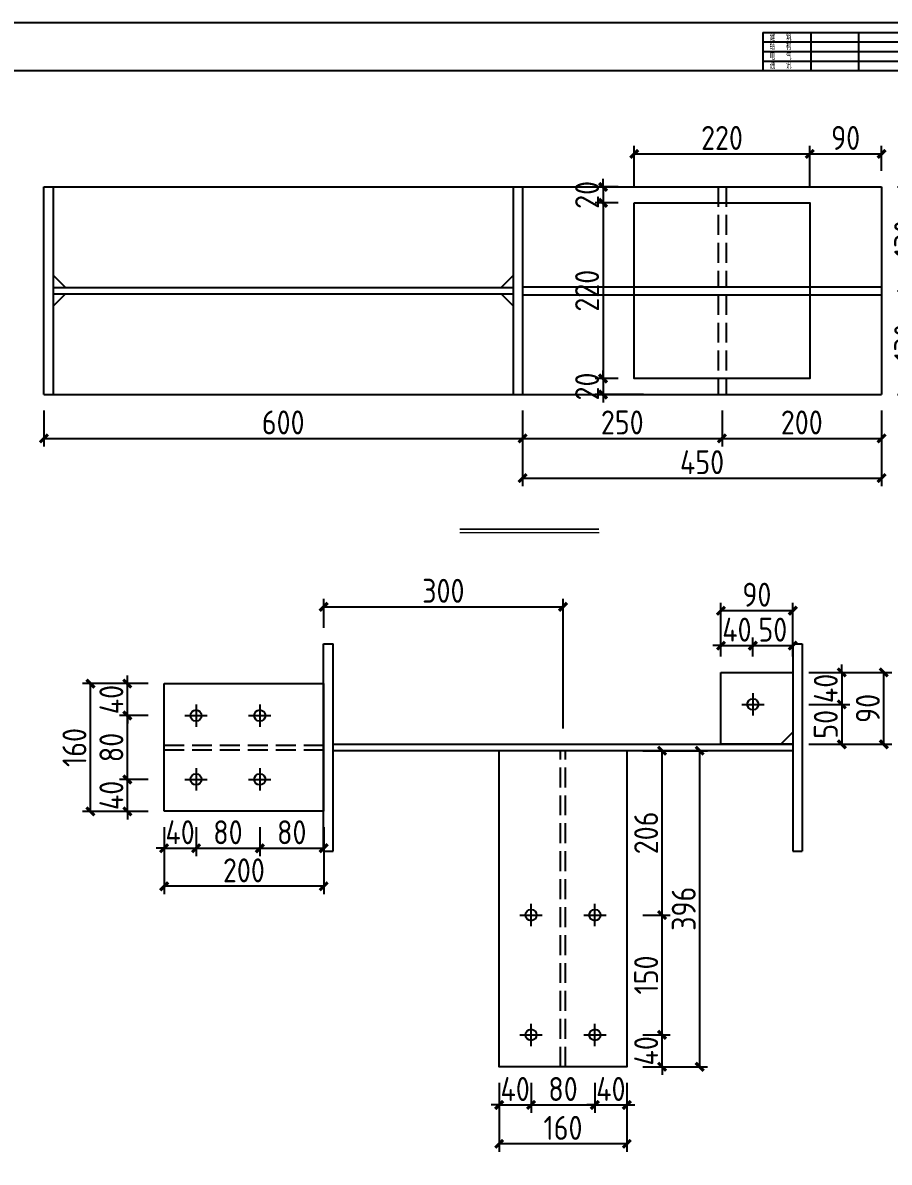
# Model space of a CAD drawing. Extents: x -41778 to 305453, y -85562 to 95360.
# Drawn here: x 48649 to 59510, y -46121 to -31848 of the extents above; entities that cross this region are included whole.
import ezdxf

# ---------------------------------------------------------------- set-up
doc = ezdxf.new("R2010")
doc.units = 0
doc.header["$LTSCALE"] = 1000
doc.header["$MEASUREMENT"] = 0
doc.linetypes.add('DASH', pattern=[0.35, 0.25, -0.1])
doc.layers.add('_TCH_MASK', color=7, linetype='Continuous')
doc.layers.add('PUB_TITLE', color=4, linetype='Continuous')
doc.styles.get("Standard").update_dxf_attribs({"font": 'gbenor.shx', "bigfont": 'gbcbig.shx'})
doc.dimstyles.get("Standard").update_dxf_attribs({"dimscale": 100, "dimtxt": 3.5, "dimasz": 1, "dimexe": 2.5, "dimexo": 3, "dimgap": 1.5, "dimtad": 1, "dimdec": 0, "dimzin": 0, "dimdsep": 46, "dimtxsty": 'Standard', "dimblk": 'ARCHTICK', "dimcen": 0.09, "dimadec": 0, "dimazin": 0, "dimtfac": 1, "dimtdec": 0, "dimtix": 1, "dimtmove": 2, "dimatfit": 3, "dimfxl": 1, "dimtolj": 1, "dimtzin": 0, "dimarcsym": 0})

# ---------------------------------------------------------------- blocks, each defined once
blk = doc.blocks.new('_ArchTick')
at = {"color": 0, "linetype": 'ByBlock', "const_width": 0.4}
blk.add_lwpolyline([(-0.5, -0.5), (0.5, 0.5)], dxfattribs=at)
blk = doc.blocks.new('*D14')
at = {"layer": '_TCH_MASK', "color": 0, "lineweight": -2}
for p, q in [((50421, -41926), (50421, -42288)), ((50821, -41926), (50821, -42288)), ((50421, -42188), (50321, -42188)), ((50421, -42188), (50821, -42188)), ((50821, -42188), (50921, -42188))]:
    blk.add_line(p, q, dxfattribs=at)
at = {"layer": 'Defpoints', "color": 0}
for p in [(50421, -41726), (50821, -41726), (50821, -42188)]:
    blk.add_point(p, dxfattribs=at)
at = {"layer": '_TCH_MASK', "color": 0, "lineweight": -2, "xscale": 100, "yscale": 100, "zscale": 100}
blk.add_blockref('_ArchTick', (50421, -42188), dxfattribs=at)
at = {"layer": '_TCH_MASK', "color": 0, "lineweight": -2, "xscale": 100, "yscale": 100, "zscale": 100, "rotation": 180}
blk.add_blockref('_ArchTick', (50821, -42188), dxfattribs=at)
at = {"layer": '_TCH_MASK', "color": 0, "lineweight": 15, "insert": (50621, -41988), "char_height": 300, "attachment_point": 5}
blk.add_mtext('\\A1;40', dxfattribs=at)
blk = doc.blocks.new('*D15')
at = {"layer": '_TCH_MASK', "color": 0, "lineweight": -2}
for p, q in [((50821, -41926), (50821, -42288)), ((51621, -41926), (51621, -42288)), ((50821, -42188), (51621, -42188))]:
    blk.add_line(p, q, dxfattribs=at)
at = {"layer": 'Defpoints', "color": 0}
for p in [(50821, -41726), (51621, -41726), (51621, -42188)]:
    blk.add_point(p, dxfattribs=at)
at = {"layer": '_TCH_MASK', "color": 0, "lineweight": -2, "xscale": 100, "yscale": 100, "zscale": 100, "rotation": 180}
blk.add_blockref('_ArchTick', (50821, -42188), dxfattribs=at)
at = {"layer": '_TCH_MASK', "color": 0, "lineweight": -2, "xscale": 100, "yscale": 100, "zscale": 100}
blk.add_blockref('_ArchTick', (51621, -42188), dxfattribs=at)
at = {"layer": '_TCH_MASK', "color": 0, "lineweight": 15, "insert": (51221, -41988), "char_height": 300, "attachment_point": 5}
blk.add_mtext('\\A1;80', dxfattribs=at)
blk = doc.blocks.new('*D16')
at = {"layer": '_TCH_MASK', "color": 0, "lineweight": -2}
for p, q in [((51621, -41926), (51621, -42288)), ((52421, -41926), (52421, -42288)), ((51621, -42188), (52421, -42188))]:
    blk.add_line(p, q, dxfattribs=at)
at = {"layer": 'Defpoints', "color": 0}
for p in [(51621, -41726), (52421, -41726), (52421, -42188)]:
    blk.add_point(p, dxfattribs=at)
at = {"layer": '_TCH_MASK', "color": 0, "lineweight": -2, "xscale": 100, "yscale": 100, "zscale": 100, "rotation": 180}
blk.add_blockref('_ArchTick', (51621, -42188), dxfattribs=at)
at = {"layer": '_TCH_MASK', "color": 0, "lineweight": -2, "xscale": 100, "yscale": 100, "zscale": 100}
blk.add_blockref('_ArchTick', (52421, -42188), dxfattribs=at)
at = {"layer": '_TCH_MASK', "color": 0, "lineweight": 15, "insert": (52021, -41988), "char_height": 300, "attachment_point": 5}
blk.add_mtext('\\A1;80', dxfattribs=at)
blk = doc.blocks.new('*D17')
at = {"layer": '_TCH_MASK', "color": 0, "lineweight": -2}
for p, q in [((50421, -41926), (50421, -42765)), ((52421, -41926), (52421, -42765)), ((52421, -42665), (50421, -42665))]:
    blk.add_line(p, q, dxfattribs=at)
at = {"layer": 'Defpoints', "color": 0}
for p in [(50421, -41726), (52421, -41726), (50421, -42665)]:
    blk.add_point(p, dxfattribs=at)
at = {"layer": '_TCH_MASK', "color": 0, "lineweight": -2, "xscale": 100, "yscale": 100, "zscale": 100, "rotation": 180}
blk.add_blockref('_ArchTick', (50421, -42665), dxfattribs=at)
at = {"layer": '_TCH_MASK', "color": 0, "lineweight": -2, "xscale": 100, "yscale": 100, "zscale": 100}
blk.add_blockref('_ArchTick', (52421, -42665), dxfattribs=at)
at = {"layer": '_TCH_MASK', "color": 0, "lineweight": 15, "insert": (51421, -42465), "char_height": 300, "attachment_point": 5}
blk.add_mtext('\\A1;200', dxfattribs=at)
blk = doc.blocks.new('*D18')
at = {"layer": '_TCH_MASK', "color": 0, "lineweight": -2}
for p, q in [((49960, -41326), (49960, -41226)), ((50221, -41326), (49860, -41326)), ((49960, -41726), (49960, -41326)), ((50221, -41726), (49860, -41726)), ((49960, -41726), (49960, -41826))]:
    blk.add_line(p, q, dxfattribs=at)
at = {"layer": 'Defpoints', "color": 0}
for p in [(49960, -41326), (50421, -41326), (50421, -41726)]:
    blk.add_point(p, dxfattribs=at)
at = {"layer": '_TCH_MASK', "color": 0, "lineweight": -2, "xscale": 100, "yscale": 100, "zscale": 100}
for p, rotation in [((49960, -41326), 270), ((49960, -41726), 90)]:
    blk.add_blockref('_ArchTick', p, dxfattribs=dict(at, rotation=rotation))
at = {"layer": '_TCH_MASK', "color": 0, "lineweight": 15, "insert": (49760, -41526), "char_height": 300, "attachment_point": 5, "rotation": 90}
blk.add_mtext('\\A1;40', dxfattribs=at)
blk = doc.blocks.new('*D19')
at = {"layer": '_TCH_MASK', "color": 0, "lineweight": -2}
for p, q in [((50221, -40526), (49860, -40526)), ((49960, -41326), (49960, -40526)), ((50221, -41326), (49860, -41326))]:
    blk.add_line(p, q, dxfattribs=at)
at = {"layer": 'Defpoints', "color": 0}
for p in [(49960, -40526), (50421, -40526), (50421, -41326)]:
    blk.add_point(p, dxfattribs=at)
at = {"layer": '_TCH_MASK', "color": 0, "lineweight": -2, "xscale": 100, "yscale": 100, "zscale": 100}
for p, rotation in [((49960, -40526), 90), ((49960, -41326), 270)]:
    blk.add_blockref('_ArchTick', p, dxfattribs=dict(at, rotation=rotation))
at = {"layer": '_TCH_MASK', "color": 0, "lineweight": 15, "insert": (49760, -40926), "char_height": 300, "attachment_point": 5, "rotation": 90}
blk.add_mtext('\\A1;80', dxfattribs=at)
blk = doc.blocks.new('*D20')
at = {"layer": '_TCH_MASK', "color": 0, "lineweight": -2}
for p, q in [((49960, -40126), (49960, -40026)), ((50221, -40126), (49860, -40126)), ((49960, -40526), (49960, -40126)), ((50221, -40526), (49860, -40526)), ((49960, -40526), (49960, -40626))]:
    blk.add_line(p, q, dxfattribs=at)
at = {"layer": 'Defpoints', "color": 0}
for p in [(49960, -40126), (50421, -40126), (50421, -40526)]:
    blk.add_point(p, dxfattribs=at)
at = {"layer": '_TCH_MASK', "color": 0, "lineweight": -2, "xscale": 100, "yscale": 100, "zscale": 100}
for p, rotation in [((49960, -40126), 270), ((49960, -40526), 90)]:
    blk.add_blockref('_ArchTick', p, dxfattribs=dict(at, rotation=rotation))
at = {"layer": '_TCH_MASK', "color": 0, "lineweight": 15, "insert": (49760, -40326), "char_height": 300, "attachment_point": 5, "rotation": 90}
blk.add_mtext('\\A1;40', dxfattribs=at)
blk = doc.blocks.new('*D21')
at = {"layer": '_TCH_MASK', "color": 0, "lineweight": -2}
for p, q in [((50221, -40126), (49397, -40126)), ((49497, -41726), (49497, -40126)), ((50221, -41726), (49397, -41726))]:
    blk.add_line(p, q, dxfattribs=at)
at = {"layer": 'Defpoints', "color": 0}
for p in [(49497, -40126), (50421, -40126), (50421, -41726)]:
    blk.add_point(p, dxfattribs=at)
at = {"layer": '_TCH_MASK', "color": 0, "lineweight": -2, "xscale": 100, "yscale": 100, "zscale": 100}
for p, rotation in [((49497, -40126), 90), ((49497, -41726), 270)]:
    blk.add_blockref('_ArchTick', p, dxfattribs=dict(at, rotation=rotation))
at = {"layer": '_TCH_MASK', "color": 0, "lineweight": 15, "insert": (49297, -40926), "char_height": 300, "attachment_point": 5, "rotation": 90}
blk.add_mtext('\\A1;160', dxfattribs=at)
blk = doc.blocks.new('*D22')
at = {"layer": '_TCH_MASK', "color": 0, "lineweight": -2}
for p, q in [((54621, -45126), (54621, -45504)), ((55021, -45126), (55021, -45504)), ((54621, -45404), (54521, -45404)), ((54621, -45404), (55021, -45404)), ((55021, -45404), (55121, -45404))]:
    blk.add_line(p, q, dxfattribs=at)
at = {"layer": 'Defpoints', "color": 0}
for p in [(54621, -44926), (55021, -44926), (55021, -45404)]:
    blk.add_point(p, dxfattribs=at)
at = {"layer": '_TCH_MASK', "color": 0, "lineweight": -2, "xscale": 100, "yscale": 100, "zscale": 100}
blk.add_blockref('_ArchTick', (54621, -45404), dxfattribs=at)
at = {"layer": '_TCH_MASK', "color": 0, "lineweight": -2, "xscale": 100, "yscale": 100, "zscale": 100, "rotation": 180}
blk.add_blockref('_ArchTick', (55021, -45404), dxfattribs=at)
at = {"layer": '_TCH_MASK', "color": 0, "lineweight": 15, "insert": (54821, -45204), "char_height": 300, "attachment_point": 5}
blk.add_mtext('\\A1;40', dxfattribs=at)
blk = doc.blocks.new('*D23')
at = {"layer": '_TCH_MASK', "color": 0, "lineweight": -2}
for p, q in [((55021, -45126), (55021, -45504)), ((55821, -45126), (55821, -45504)), ((55021, -45404), (55821, -45404))]:
    blk.add_line(p, q, dxfattribs=at)
at = {"layer": 'Defpoints', "color": 0}
for p in [(55021, -44926), (55821, -44926), (55821, -45404)]:
    blk.add_point(p, dxfattribs=at)
at = {"layer": '_TCH_MASK', "color": 0, "lineweight": -2, "xscale": 100, "yscale": 100, "zscale": 100, "rotation": 180}
blk.add_blockref('_ArchTick', (55021, -45404), dxfattribs=at)
at = {"layer": '_TCH_MASK', "color": 0, "lineweight": -2, "xscale": 100, "yscale": 100, "zscale": 100}
blk.add_blockref('_ArchTick', (55821, -45404), dxfattribs=at)
at = {"layer": '_TCH_MASK', "color": 0, "lineweight": 15, "insert": (55421, -45204), "char_height": 300, "attachment_point": 5}
blk.add_mtext('\\A1;80', dxfattribs=at)
blk = doc.blocks.new('*D24')
at = {"layer": '_TCH_MASK', "color": 0, "lineweight": -2}
for p, q in [((55821, -45126), (55821, -45504)), ((56221, -45126), (56221, -45504)), ((55821, -45404), (55721, -45404)), ((55821, -45404), (56221, -45404)), ((56221, -45404), (56321, -45404))]:
    blk.add_line(p, q, dxfattribs=at)
at = {"layer": 'Defpoints', "color": 0}
for p in [(55821, -44926), (56221, -44926), (56221, -45404)]:
    blk.add_point(p, dxfattribs=at)
at = {"layer": '_TCH_MASK', "color": 0, "lineweight": -2, "xscale": 100, "yscale": 100, "zscale": 100}
blk.add_blockref('_ArchTick', (55821, -45404), dxfattribs=at)
at = {"layer": '_TCH_MASK', "color": 0, "lineweight": -2, "xscale": 100, "yscale": 100, "zscale": 100, "rotation": 180}
blk.add_blockref('_ArchTick', (56221, -45404), dxfattribs=at)
at = {"layer": '_TCH_MASK', "color": 0, "lineweight": 15, "insert": (56021, -45204), "char_height": 300, "attachment_point": 5}
blk.add_mtext('\\A1;40', dxfattribs=at)
blk = doc.blocks.new('*D25')
at = {"layer": '_TCH_MASK', "color": 0, "lineweight": -2}
for p, q in [((54621, -45126), (54621, -45991)), ((56221, -45126), (56221, -45991)), ((56221, -45891), (54621, -45891))]:
    blk.add_line(p, q, dxfattribs=at)
at = {"layer": 'Defpoints', "color": 0}
for p in [(54621, -44926), (56221, -44926), (54621, -45891)]:
    blk.add_point(p, dxfattribs=at)
at = {"layer": '_TCH_MASK', "color": 0, "lineweight": -2, "xscale": 100, "yscale": 100, "zscale": 100, "rotation": 180}
blk.add_blockref('_ArchTick', (54621, -45891), dxfattribs=at)
at = {"layer": '_TCH_MASK', "color": 0, "lineweight": -2, "xscale": 100, "yscale": 100, "zscale": 100}
blk.add_blockref('_ArchTick', (56221, -45891), dxfattribs=at)
at = {"layer": '_TCH_MASK', "color": 0, "lineweight": 15, "insert": (55421, -45691), "char_height": 300, "attachment_point": 5}
blk.add_mtext('\\A1;160', dxfattribs=at)
blk = doc.blocks.new('*D26')
at = {"layer": '_TCH_MASK', "color": 0, "lineweight": -2}
for p, q in [((56421, -44526), (56763, -44526)), ((56663, -44526), (56663, -44426)), ((56663, -44926), (56663, -44526)), ((56421, -44926), (56763, -44926)), ((56663, -44926), (56663, -45026))]:
    blk.add_line(p, q, dxfattribs=at)
at = {"layer": 'Defpoints', "color": 0}
for p in [(56221, -44526), (56663, -44526), (56221, -44926)]:
    blk.add_point(p, dxfattribs=at)
at = {"layer": '_TCH_MASK', "color": 0, "lineweight": -2, "xscale": 100, "yscale": 100, "zscale": 100}
for p, rotation in [((56663, -44526), 270), ((56663, -44926), 90)]:
    blk.add_blockref('_ArchTick', p, dxfattribs=dict(at, rotation=rotation))
at = {"layer": '_TCH_MASK', "color": 0, "lineweight": 15, "insert": (56463, -44726), "char_height": 300, "attachment_point": 5, "rotation": 90}
blk.add_mtext('\\A1;40', dxfattribs=at)
blk = doc.blocks.new('*D27')
at = {"layer": '_TCH_MASK', "color": 0, "lineweight": -2}
for p, q in [((56421, -43026), (56763, -43026)), ((56663, -44526), (56663, -43026)), ((56421, -44526), (56763, -44526))]:
    blk.add_line(p, q, dxfattribs=at)
at = {"layer": 'Defpoints', "color": 0}
for p in [(56221, -43026), (56663, -43026), (56221, -44526)]:
    blk.add_point(p, dxfattribs=at)
at = {"layer": '_TCH_MASK', "color": 0, "lineweight": -2, "xscale": 100, "yscale": 100, "zscale": 100}
for p, rotation in [((56663, -43026), 90), ((56663, -44526), 270)]:
    blk.add_blockref('_ArchTick', p, dxfattribs=dict(at, rotation=rotation))
at = {"layer": '_TCH_MASK', "color": 0, "lineweight": 15, "insert": (56463, -43776), "char_height": 300, "attachment_point": 5, "rotation": 90}
blk.add_mtext('\\A1;150', dxfattribs=at)
blk = doc.blocks.new('*D28')
at = {"layer": '_TCH_MASK', "color": 0, "lineweight": -2}
for p, q in [((56421, -40966), (56763, -40966)), ((56663, -43026), (56663, -40966)), ((56421, -43026), (56763, -43026))]:
    blk.add_line(p, q, dxfattribs=at)
at = {"layer": 'Defpoints', "color": 0}
for p in [(56221, -40966), (56663, -40966), (56221, -43026)]:
    blk.add_point(p, dxfattribs=at)
at = {"layer": '_TCH_MASK', "color": 0, "lineweight": -2, "xscale": 100, "yscale": 100, "zscale": 100}
for p, rotation in [((56663, -40966), 90), ((56663, -43026), 270)]:
    blk.add_blockref('_ArchTick', p, dxfattribs=dict(at, rotation=rotation))
at = {"layer": '_TCH_MASK', "color": 0, "lineweight": 15, "insert": (56463, -41996), "char_height": 300, "attachment_point": 5, "rotation": 90}
blk.add_mtext('\\A1;206', dxfattribs=at)
blk = doc.blocks.new('*D29')
at = {"layer": '_TCH_MASK', "color": 0, "lineweight": -2}
for p, q in [((56421, -40966), (57234, -40966)), ((57134, -40966), (57134, -44926)), ((56421, -44926), (57234, -44926))]:
    blk.add_line(p, q, dxfattribs=at)
at = {"layer": 'Defpoints', "color": 0}
for p in [(56221, -40966), (56221, -44926), (57134, -44926)]:
    blk.add_point(p, dxfattribs=at)
at = {"layer": '_TCH_MASK', "color": 0, "lineweight": -2, "xscale": 100, "yscale": 100, "zscale": 100}
for p, rotation in [((57134, -40966), 90), ((57134, -44926), 270)]:
    blk.add_blockref('_ArchTick', p, dxfattribs=dict(at, rotation=rotation))
at = {"layer": '_TCH_MASK', "color": 0, "lineweight": 15, "insert": (56934, -42946), "char_height": 300, "attachment_point": 5, "rotation": 90}
blk.add_mtext('\\A1;396', dxfattribs=at)
blk = doc.blocks.new('*D30')
at = {"layer": '_TCH_MASK', "color": 0, "lineweight": -2}
for p, q in [((52421, -39426), (52421, -39063)), ((55421, -40686), (55421, -39063)), ((52421, -39163), (55421, -39163))]:
    blk.add_line(p, q, dxfattribs=at)
at = {"layer": 'Defpoints', "color": 0}
for p in [(55421, -39163), (52421, -39626), (55421, -40886)]:
    blk.add_point(p, dxfattribs=at)
at = {"layer": '_TCH_MASK', "color": 0, "lineweight": -2, "xscale": 100, "yscale": 100, "zscale": 100, "rotation": 180}
blk.add_blockref('_ArchTick', (52421, -39163), dxfattribs=at)
at = {"layer": '_TCH_MASK', "color": 0, "lineweight": -2, "xscale": 100, "yscale": 100, "zscale": 100}
blk.add_blockref('_ArchTick', (55421, -39163), dxfattribs=at)
at = {"layer": '_TCH_MASK', "color": 0, "lineweight": 15, "insert": (53921, -38963), "char_height": 300, "attachment_point": 5}
blk.add_mtext('\\A1;300', dxfattribs=at)
blk = doc.blocks.new('*D52')
at = {"layer": '_TCH_MASK', "color": 0, "lineweight": -2}
for p, q in [((48914, -36704), (48914, -37154)), ((54914, -36704), (54914, -37154)), ((48914, -37054), (54914, -37054))]:
    blk.add_line(p, q, dxfattribs=at)
at = {"layer": 'Defpoints', "color": 0}
for p in [(48914, -36504), (54914, -36504), (54914, -37054)]:
    blk.add_point(p, dxfattribs=at)
at = {"layer": '_TCH_MASK', "color": 0, "lineweight": -2, "xscale": 100, "yscale": 100, "zscale": 100, "rotation": 180}
blk.add_blockref('_ArchTick', (48914, -37054), dxfattribs=at)
at = {"layer": '_TCH_MASK', "color": 0, "lineweight": -2, "xscale": 100, "yscale": 100, "zscale": 100}
blk.add_blockref('_ArchTick', (54914, -37054), dxfattribs=at)
at = {"layer": '_TCH_MASK', "color": 0, "lineweight": 15, "insert": (51914, -36854), "char_height": 300, "attachment_point": 5}
blk.add_mtext('\\A1;600', dxfattribs=at)
blk = doc.blocks.new('*D53')
at = {"layer": '_TCH_MASK', "color": 0, "lineweight": -2}
for p, q in [((54914, -36704), (54914, -37154)), ((57414, -36704), (57414, -37154)), ((54914, -37054), (57414, -37054))]:
    blk.add_line(p, q, dxfattribs=at)
at = {"layer": 'Defpoints', "color": 0}
for p in [(54914, -36504), (57414, -36504), (57414, -37054)]:
    blk.add_point(p, dxfattribs=at)
at = {"layer": '_TCH_MASK', "color": 0, "lineweight": -2, "xscale": 100, "yscale": 100, "zscale": 100, "rotation": 180}
blk.add_blockref('_ArchTick', (54914, -37054), dxfattribs=at)
at = {"layer": '_TCH_MASK', "color": 0, "lineweight": -2, "xscale": 100, "yscale": 100, "zscale": 100}
blk.add_blockref('_ArchTick', (57414, -37054), dxfattribs=at)
at = {"layer": '_TCH_MASK', "color": 0, "lineweight": 15, "insert": (56164, -36854), "char_height": 300, "attachment_point": 5}
blk.add_mtext('\\A1;250', dxfattribs=at)
blk = doc.blocks.new('*D54')
at = {"layer": '_TCH_MASK', "color": 0, "lineweight": -2}
for p, q in [((57414, -36704), (57414, -37154)), ((59414, -36704), (59414, -37154)), ((57414, -37054), (59414, -37054))]:
    blk.add_line(p, q, dxfattribs=at)
at = {"layer": 'Defpoints', "color": 0}
for p in [(57414, -36504), (59414, -36504), (59414, -37054)]:
    blk.add_point(p, dxfattribs=at)
at = {"layer": '_TCH_MASK', "color": 0, "lineweight": -2, "xscale": 100, "yscale": 100, "zscale": 100, "rotation": 180}
blk.add_blockref('_ArchTick', (57414, -37054), dxfattribs=at)
at = {"layer": '_TCH_MASK', "color": 0, "lineweight": -2, "xscale": 100, "yscale": 100, "zscale": 100}
blk.add_blockref('_ArchTick', (59414, -37054), dxfattribs=at)
at = {"layer": '_TCH_MASK', "color": 0, "lineweight": 15, "insert": (58414, -36854), "char_height": 300, "attachment_point": 5}
blk.add_mtext('\\A1;200', dxfattribs=at)
blk = doc.blocks.new('*D55')
at = {"layer": '_TCH_MASK', "color": 0, "lineweight": -2}
for p, q in [((54914, -36704), (54914, -37652)), ((59414, -36704), (59414, -37652)), ((54914, -37552), (59414, -37552))]:
    blk.add_line(p, q, dxfattribs=at)
at = {"layer": 'Defpoints', "color": 0}
for p in [(54914, -36504), (59414, -36504), (59414, -37552)]:
    blk.add_point(p, dxfattribs=at)
at = {"layer": '_TCH_MASK', "color": 0, "lineweight": -2, "xscale": 100, "yscale": 100, "zscale": 100, "rotation": 180}
blk.add_blockref('_ArchTick', (54914, -37552), dxfattribs=at)
at = {"layer": '_TCH_MASK', "color": 0, "lineweight": -2, "xscale": 100, "yscale": 100, "zscale": 100}
blk.add_blockref('_ArchTick', (59414, -37552), dxfattribs=at)
at = {"layer": '_TCH_MASK', "color": 0, "lineweight": 15, "insert": (57164, -37352), "char_height": 300, "attachment_point": 5}
blk.add_mtext('\\A1;450', dxfattribs=at)
blk = doc.blocks.new('*D56')
at = {"layer": '_TCH_MASK', "color": 0, "lineweight": -2}
for p, q in [((59614, -35204), (60023, -35204)), ((59923, -36504), (59923, -35204)), ((59614, -36504), (60023, -36504))]:
    blk.add_line(p, q, dxfattribs=at)
at = {"layer": 'Defpoints', "color": 0}
for p in [(59414, -35204), (59923, -35204), (59414, -36504)]:
    blk.add_point(p, dxfattribs=at)
at = {"layer": '_TCH_MASK', "color": 0, "lineweight": -2, "xscale": 100, "yscale": 100, "zscale": 100}
for p, rotation in [((59923, -35204), 90), ((59923, -36504), 270)]:
    blk.add_blockref('_ArchTick', p, dxfattribs=dict(at, rotation=rotation))
at = {"layer": '_TCH_MASK', "color": 0, "lineweight": 15, "insert": (59723, -35854), "char_height": 300, "attachment_point": 5, "rotation": 90}
blk.add_mtext('\\A1;130', dxfattribs=at)
blk = doc.blocks.new('*D57')
at = {"layer": '_TCH_MASK', "color": 0, "lineweight": -2}
for p, q in [((59614, -33904), (60023, -33904)), ((59923, -35204), (59923, -33904)), ((59614, -35204), (60023, -35204))]:
    blk.add_line(p, q, dxfattribs=at)
at = {"layer": 'Defpoints', "color": 0}
for p in [(59414, -33904), (59923, -33904), (59414, -35204)]:
    blk.add_point(p, dxfattribs=at)
at = {"layer": '_TCH_MASK', "color": 0, "lineweight": -2, "xscale": 100, "yscale": 100, "zscale": 100}
for p, rotation in [((59923, -33904), 90), ((59923, -35204), 270)]:
    blk.add_blockref('_ArchTick', p, dxfattribs=dict(at, rotation=rotation))
at = {"layer": '_TCH_MASK', "color": 0, "lineweight": 15, "insert": (59723, -34554), "char_height": 300, "attachment_point": 5, "rotation": 90}
blk.add_mtext('\\A1;130', dxfattribs=at)
blk = doc.blocks.new('*D58')
at = {"layer": '_TCH_MASK', "color": 0, "lineweight": -2}
for p, q in [((56314, -33904), (56314, -33390)), ((58514, -33904), (58514, -33390)), ((56314, -33490), (58514, -33490))]:
    blk.add_line(p, q, dxfattribs=at)
at = {"layer": 'Defpoints', "color": 0}
for p in [(58514, -33490), (56314, -34104), (58514, -34104)]:
    blk.add_point(p, dxfattribs=at)
at = {"layer": '_TCH_MASK', "color": 0, "lineweight": -2, "xscale": 100, "yscale": 100, "zscale": 100, "rotation": 180}
blk.add_blockref('_ArchTick', (56314, -33490), dxfattribs=at)
at = {"layer": '_TCH_MASK', "color": 0, "lineweight": -2, "xscale": 100, "yscale": 100, "zscale": 100}
blk.add_blockref('_ArchTick', (58514, -33490), dxfattribs=at)
at = {"layer": '_TCH_MASK', "color": 0, "lineweight": 15, "insert": (57414, -33290), "char_height": 300, "attachment_point": 5}
blk.add_mtext('\\A1;220', dxfattribs=at)
blk = doc.blocks.new('*D59')
at = {"layer": '_TCH_MASK', "color": 0, "lineweight": -2}
for p, q in [((58514, -33904), (58514, -33390)), ((59414, -33704), (59414, -33390)), ((58514, -33490), (59414, -33490))]:
    blk.add_line(p, q, dxfattribs=at)
at = {"layer": 'Defpoints', "color": 0}
for p in [(59414, -33490), (59414, -33904), (58514, -34104)]:
    blk.add_point(p, dxfattribs=at)
at = {"layer": '_TCH_MASK', "color": 0, "lineweight": -2, "xscale": 100, "yscale": 100, "zscale": 100, "rotation": 180}
blk.add_blockref('_ArchTick', (58514, -33490), dxfattribs=at)
at = {"layer": '_TCH_MASK', "color": 0, "lineweight": -2, "xscale": 100, "yscale": 100, "zscale": 100}
blk.add_blockref('_ArchTick', (59414, -33490), dxfattribs=at)
at = {"layer": '_TCH_MASK', "color": 0, "lineweight": 15, "insert": (58964, -33290), "char_height": 300, "attachment_point": 5}
blk.add_mtext('\\A1;90', dxfattribs=at)
blk = doc.blocks.new('*D60')
at = {"layer": '_TCH_MASK', "color": 0, "lineweight": -2}
for p, q in [((55923, -33904), (55923, -33804)), ((56114, -33904), (55823, -33904)), ((55923, -33904), (55923, -34104)), ((56114, -34104), (55823, -34104)), ((55923, -34104), (55923, -34204))]:
    blk.add_line(p, q, dxfattribs=at)
at = {"layer": 'Defpoints', "color": 0}
for p in [(56314, -33904), (55923, -34104), (56314, -34104)]:
    blk.add_point(p, dxfattribs=at)
at = {"layer": '_TCH_MASK', "color": 0, "lineweight": -2, "xscale": 100, "yscale": 100, "zscale": 100}
for p, rotation in [((55923, -33904), 270), ((55923, -34104), 90)]:
    blk.add_blockref('_ArchTick', p, dxfattribs=dict(at, rotation=rotation))
at = {"layer": '_TCH_MASK', "color": 0, "lineweight": 15, "insert": (55723, -34004), "char_height": 300, "attachment_point": 5, "rotation": 90}
blk.add_mtext('\\A1;20', dxfattribs=at)
blk = doc.blocks.new('*D61')
at = {"layer": '_TCH_MASK', "color": 0, "lineweight": -2}
for p, q in [((56114, -34104), (55823, -34104)), ((55923, -34104), (55923, -36304)), ((56114, -36304), (55823, -36304))]:
    blk.add_line(p, q, dxfattribs=at)
at = {"layer": 'Defpoints', "color": 0}
for p in [(56314, -34104), (55923, -36304), (56314, -36304)]:
    blk.add_point(p, dxfattribs=at)
at = {"layer": '_TCH_MASK', "color": 0, "lineweight": -2, "xscale": 100, "yscale": 100, "zscale": 100}
for p, rotation in [((55923, -34104), 90), ((55923, -36304), 270)]:
    blk.add_blockref('_ArchTick', p, dxfattribs=dict(at, rotation=rotation))
at = {"layer": '_TCH_MASK', "color": 0, "lineweight": 15, "insert": (55723, -35204), "char_height": 300, "attachment_point": 5, "rotation": 90}
blk.add_mtext('\\A1;220', dxfattribs=at)
blk = doc.blocks.new('*D62')
at = {"layer": '_TCH_MASK', "color": 0, "lineweight": -2}
for p, q in [((55923, -36304), (55923, -36204)), ((56114, -36304), (55823, -36304)), ((55923, -36304), (55923, -36504)), ((56429, -36504), (55823, -36504)), ((55923, -36504), (55923, -36604))]:
    blk.add_line(p, q, dxfattribs=at)
at = {"layer": 'Defpoints', "color": 0}
for p in [(56314, -36304), (55923, -36504), (56629, -36504)]:
    blk.add_point(p, dxfattribs=at)
at = {"layer": '_TCH_MASK', "color": 0, "lineweight": -2, "xscale": 100, "yscale": 100, "zscale": 100}
for p, rotation in [((55923, -36304), 270), ((55923, -36504), 90)]:
    blk.add_blockref('_ArchTick', p, dxfattribs=dict(at, rotation=rotation))
at = {"layer": '_TCH_MASK', "color": 0, "lineweight": 15, "insert": (55723, -36404), "char_height": 300, "attachment_point": 5, "rotation": 90}
blk.add_mtext('\\A1;20', dxfattribs=at)
blk = doc.blocks.new('$titleblk$00000095')
for p, q in [((-150, 20), (-150, 0)), ((-150, 20), (0, 20)), ((-125, 20), (-125, 0)), ((-100, 20), (-100, 0)), ((-75, 20), (-75, 0)), ((-75, 20), (-75, 0)), ((-50, 20), (-50, 0)), ((-25, 20), (-25, 0)), ((0, 20), (0, 0)), ((-150, 15), (-75, 15)), ((-75, 15), (0, 15)), ((-150, 10), (-75, 10)), ((-75, 10), (0, 10)), ((-150, 5), (-75, 5)), ((-75, 5), (0, 5))]:
    blk.add_line(p, q)
at = {"width": 0.8}
for s, p in [('建   筑', (-146.45, 15.65)), ('暖  通', (-70.35, 15.73)), ('结   构', (-146.45, 10.91)), ('给 排 水', (-71.03, 10.9)), ('电   气', (-146.45, 5.65)), ('工   艺', (-70.35, 6.13)), ('通   讯', (-146.45, 0.88)), ('自   控', (-70.35, 1.24))]:
    blk.add_text(s, height=3.509, dxfattribs=at).set_placement(p)
blk = doc.blocks.new('新块')
at = {"layer": 'PUB_TITLE'}
blk.add_lwpolyline([(-47560, 0), (0, 0), (0, 33640), (-47560, 33640)], close=True, dxfattribs=at)
at = {"layer": 'PUB_TITLE', "const_width": 40}
blk.add_lwpolyline([(-46560, 400), (-400, 400), (-400, 33240), (-46560, 33240)], close=True, dxfattribs=at)
at = {"layer": 'PUB_TITLE', "xscale": 40, "yscale": 40, "zscale": 40, "rotation": 90}
blk.add_blockref('$titleblk$00000095', (-46560, 33240), dxfattribs=at)
for tag, p in [('审定人', (-8147, 838)), ('校对', (-6621, 837)), ('阶段', (-810, 832)), ('审核人', (-8147, 641)), ('设计负责人', (-6745, 649)), ('工程名称', (-5026, 781)), ('图名', (-3347, 649)), ('日期', (-905, 632)), ('项目负责人', (-8228, 444)), ('设计人', (-6659, 447)), ('项目名称', (-5026, 479)), ('图号', (-1657, 502)), ('比例', (-810, 446))]:
    blk.add_attdef(tag, p, '', height=120)
blk = doc.blocks.new('*D90')
at = {"layer": '_TCH_MASK', "color": 0, "lineweight": -2}
for p, q in [((58915, -39986), (58915, -39886)), ((58501, -39986), (59015, -39986)), ((58915, -39986), (58915, -40386)), ((58501, -40386), (59015, -40386)), ((58915, -40386), (58915, -40486))]:
    blk.add_line(p, q, dxfattribs=at)
at = {"layer": 'Defpoints', "color": 0}
for p in [(58301, -39986), (58301, -40386), (58915, -40386)]:
    blk.add_point(p, dxfattribs=at)
at = {"layer": '_TCH_MASK', "color": 0, "lineweight": -2, "xscale": 100, "yscale": 100, "zscale": 100}
for p, rotation in [((58915, -39986), 270), ((58915, -40386), 90)]:
    blk.add_blockref('_ArchTick', p, dxfattribs=dict(at, rotation=rotation))
at = {"layer": '_TCH_MASK', "color": 0, "lineweight": 15, "insert": (58715, -40186), "char_height": 300, "attachment_point": 5, "rotation": 90}
blk.add_mtext('\\A1;40', dxfattribs=at)
blk = doc.blocks.new('*D91')
at = {"layer": '_TCH_MASK', "color": 0, "lineweight": -2}
for p, q in [((58501, -40386), (59015, -40386)), ((58915, -40386), (58915, -40886)), ((58501, -40886), (59015, -40886))]:
    blk.add_line(p, q, dxfattribs=at)
at = {"layer": 'Defpoints', "color": 0}
for p in [(58301, -40386), (58301, -40886), (58915, -40886)]:
    blk.add_point(p, dxfattribs=at)
at = {"layer": '_TCH_MASK', "color": 0, "lineweight": -2, "xscale": 100, "yscale": 100, "zscale": 100}
for p, rotation in [((58915, -40386), 90), ((58915, -40886), 270)]:
    blk.add_blockref('_ArchTick', p, dxfattribs=dict(at, rotation=rotation))
at = {"layer": '_TCH_MASK', "color": 0, "lineweight": 15, "insert": (58715, -40636), "char_height": 300, "attachment_point": 5, "rotation": 90}
blk.add_mtext('\\A1;50', dxfattribs=at)
blk = doc.blocks.new('*D92')
at = {"layer": '_TCH_MASK', "color": 0, "lineweight": -2}
for p, q in [((58501, -39986), (59542, -39986)), ((59442, -40886), (59442, -39986)), ((58501, -40886), (59542, -40886))]:
    blk.add_line(p, q, dxfattribs=at)
at = {"layer": 'Defpoints', "color": 0}
for p in [(58301, -39986), (59442, -39986), (58301, -40886)]:
    blk.add_point(p, dxfattribs=at)
at = {"layer": '_TCH_MASK', "color": 0, "lineweight": -2, "xscale": 100, "yscale": 100, "zscale": 100}
for p, rotation in [((59442, -39986), 90), ((59442, -40886), 270)]:
    blk.add_blockref('_ArchTick', p, dxfattribs=dict(at, rotation=rotation))
at = {"layer": '_TCH_MASK', "color": 0, "lineweight": 15, "insert": (59242, -40436), "char_height": 300, "attachment_point": 5, "rotation": 90}
blk.add_mtext('\\A1;90', dxfattribs=at)
blk = doc.blocks.new('*D93')
at = {"layer": '_TCH_MASK', "color": 0, "lineweight": -2}
for p, q in [((57401, -39650), (57301, -39650)), ((57401, -39786), (57401, -39550)), ((57401, -39650), (57801, -39650)), ((57801, -39786), (57801, -39550)), ((57801, -39650), (57901, -39650))]:
    blk.add_line(p, q, dxfattribs=at)
at = {"layer": 'Defpoints', "color": 0}
for p in [(57801, -39650), (57401, -39986), (57801, -39986)]:
    blk.add_point(p, dxfattribs=at)
at = {"layer": '_TCH_MASK', "color": 0, "lineweight": -2, "xscale": 100, "yscale": 100, "zscale": 100}
blk.add_blockref('_ArchTick', (57401, -39650), dxfattribs=at)
at = {"layer": '_TCH_MASK', "color": 0, "lineweight": -2, "xscale": 100, "yscale": 100, "zscale": 100, "rotation": 180}
blk.add_blockref('_ArchTick', (57801, -39650), dxfattribs=at)
at = {"layer": '_TCH_MASK', "color": 0, "lineweight": 15, "insert": (57601, -39450), "char_height": 300, "attachment_point": 5}
blk.add_mtext('\\A1;40', dxfattribs=at)
blk = doc.blocks.new('*D94')
at = {"layer": '_TCH_MASK', "color": 0, "lineweight": -2}
for p, q in [((57801, -39786), (57801, -39550)), ((57801, -39650), (58301, -39650)), ((58301, -39786), (58301, -39550))]:
    blk.add_line(p, q, dxfattribs=at)
at = {"layer": 'Defpoints', "color": 0}
for p in [(58301, -39650), (57801, -39986), (58301, -39986)]:
    blk.add_point(p, dxfattribs=at)
at = {"layer": '_TCH_MASK', "color": 0, "lineweight": -2, "xscale": 100, "yscale": 100, "zscale": 100, "rotation": 180}
blk.add_blockref('_ArchTick', (57801, -39650), dxfattribs=at)
at = {"layer": '_TCH_MASK', "color": 0, "lineweight": -2, "xscale": 100, "yscale": 100, "zscale": 100}
blk.add_blockref('_ArchTick', (58301, -39650), dxfattribs=at)
at = {"layer": '_TCH_MASK', "color": 0, "lineweight": 15, "insert": (58051, -39450), "char_height": 300, "attachment_point": 5}
blk.add_mtext('\\A1;50', dxfattribs=at)
blk = doc.blocks.new('*D95')
at = {"layer": '_TCH_MASK', "color": 0, "lineweight": -2}
for p, q in [((57401, -39786), (57401, -39112)), ((58301, -39212), (57401, -39212)), ((58301, -39786), (58301, -39112))]:
    blk.add_line(p, q, dxfattribs=at)
at = {"layer": 'Defpoints', "color": 0}
for p in [(57401, -39212), (57401, -39986), (58301, -39986)]:
    blk.add_point(p, dxfattribs=at)
at = {"layer": '_TCH_MASK', "color": 0, "lineweight": -2, "xscale": 100, "yscale": 100, "zscale": 100, "rotation": 180}
blk.add_blockref('_ArchTick', (57401, -39212), dxfattribs=at)
at = {"layer": '_TCH_MASK', "color": 0, "lineweight": -2, "xscale": 100, "yscale": 100, "zscale": 100}
blk.add_blockref('_ArchTick', (58301, -39212), dxfattribs=at)
at = {"layer": '_TCH_MASK', "color": 0, "lineweight": 15, "insert": (57851, -39012), "char_height": 300, "attachment_point": 5}
blk.add_mtext('\\A1;90', dxfattribs=at)

msp = doc.modelspace()

# ---------------------------------------------------------------- linework, layer by layer
for p, q in [((48914.4, -36504.4), (48914.4, -33904.4)), ((48914.4, -33904.4), (49034.4, -33904.4)), ((49034.4, -36504.4), (49034.4, -33904.4)), ((49034.4, -33904.4), (54794.4, -33904.4)), ((54794.4, -33904.4), (54794.4, -36504.4)), ((54794.4, -33904.4), (54914.4, -33904.4)), ((54914.4, -33904.4), (54914.4, -36504.4)), ((54914.4, -33904.4), (59414.4, -33904.4)), ((59414.4, -33904.4), (59414.4, -36504.4)), ((49034.4, -35014.4), (49184.4, -35164.4)), ((54794.4, -35014.4), (54644.4, -35164.4)), ((49034.4, -35164.4), (54794.4, -35164.4)), ((49034.4, -35244.4), (54794.4, -35244.4)), ((49034.4, -35394.4), (49184.4, -35244.4)), ((54794.4, -35394.4), (54644.4, -35244.4)), ((54914.4, -35154.4), (59414.4, -35154.4)), ((54914.4, -35254.4), (59414.4, -35254.4)), ((48914.4, -36504.4), (49034.4, -36504.4)), ((49034.4, -36504.4), (54794.4, -36504.4)), ((54794.4, -36504.4), (54914.4, -36504.4)), ((54914.4, -36504.4), (59414.4, -36504.4)), ((52420.7, -42225.6), (52420.7, -39625.6)), ((52420.7, -39625.6), (52540.7, -39625.6)), ((52540.7, -42225.6), (52540.7, -39625.6)), ((58300.7, -39625.6), (58300.7, -42225.6)), ((58300.7, -39625.6), (58420.7, -39625.6)), ((58420.7, -39625.6), (58420.7, -42225.6)), ((57400.7, -39985.6), (58300.7, -39985.6)), ((57400.7, -40885.6), (57400.7, -39985.6)), ((58300.7, -39985.6), (58300.7, -40885.6)), ((50420.7, -40125.6), (52420.7, -40125.6)), ((50420.7, -41725.6), (50420.7, -40125.6)), ((52420.7, -40125.6), (52420.7, -41725.6)), ((57800.7, -40245.6), (57800.7, -40525.6)), ((50820.7, -40385.6), (50820.7, -40665.6)), ((51620.7, -40385.6), (51620.7, -40665.6)), ((57660.7, -40385.6), (57940.7, -40385.6)), ((50680.7, -40525.6), (50960.7, -40525.6)), ((51480.7, -40525.6), (51760.7, -40525.6)), ((58150.7, -40885.6), (58300.7, -40735.6)), ((52540.7, -40885.6), (58300.7, -40885.6)), ((58300.7, -40885.6), (57400.7, -40885.6)), ((52540.7, -40965.6), (58300.7, -40965.6)), ((50820.7, -41185.6), (50820.7, -41465.6)), ((51620.7, -41185.6), (51620.7, -41465.6)), ((50680.7, -41325.6), (50960.7, -41325.6)), ((51480.7, -41325.6), (51760.7, -41325.6)), ((52420.7, -41725.6), (50420.7, -41725.6)), ((52420.7, -42225.6), (52540.7, -42225.6)), ((58300.7, -42225.6), (58420.7, -42225.6)), ((55020.7, -43165.6), (55020.7, -42885.6)), ((55820.7, -43165.6), (55820.7, -42885.6)), ((54880.7, -43025.6), (55160.7, -43025.6)), ((55680.7, -43025.6), (55960.7, -43025.6)), ((55020.7, -44665.6), (55020.7, -44385.6)), ((55820.7, -44665.6), (55820.7, -44385.6)), ((54880.7, -44525.6), (55160.7, -44525.6)), ((55680.7, -44525.6), (55960.7, -44525.6))]:
    msp.add_line(p, q)
at = {"linetype": 'DASH'}
for p, q in [((57364.4, -33904.4), (57364.4, -35154.4)), ((57464.4, -33904.4), (57464.4, -35154.4)), ((57364.4, -35254.4), (57364.4, -36504.4)), ((57464.4, -35254.4), (57464.4, -36504.4)), ((50420.7, -40895.6), (52420.7, -40895.6)), ((50420.7, -40955.6), (52420.7, -40955.6)), ((55390.7, -44925.6), (55390.7, -40965.6)), ((55450.7, -44925.6), (55450.7, -40965.6))]:
    msp.add_line(p, q, dxfattribs=at)
for points in [[(56314.4, -34104.4), (58514.4, -34104.4), (58514.4, -36304.4), (56314.4, -36304.4)], [(54620.7, -40965.6), (56220.7, -40965.6), (56220.7, -44925.6), (54620.7, -44925.6)]]:
    msp.add_lwpolyline(points, close=True)
for centre in [(57800.7, -40385.6), (50820.7, -40525.6), (51620.7, -40525.6), (50820.7, -41325.6), (51620.7, -41325.6), (55020.7, -43025.6), (55820.7, -43025.6), (55020.7, -44525.6), (55820.7, -44525.6)]:
    msp.add_circle(centre, 70)
at = {"layer": '_TCH_MASK', "lineweight": 15}
msp.add_line((55873.7, -38235.1), (54126, -38235.1), dxfattribs=at)
at = {"layer": '_TCH_MASK', "lineweight": 15, "const_width": 20}
msp.add_lwpolyline([(54126, -38189.8), (55873.7, -38189.8)], dxfattribs=at)

# ---------------------------------------------------------------- block references
at = {"layer": '_TCH_MASK', "color": 0, "lineweight": 15, "xscale": 0.5991881125373766, "yscale": 0.5991881125373766, "zscale": 0.5991881126365302, "rotation": 270}
msp.add_blockref('新块', (41605.9, -60345), dxfattribs=at)

# ---------------------------------------------------------------- dimensions: what is measured, and where the dimension line sits
at = {"layer": '_TCH_MASK', "lineweight": 15}
for base, p1, p2, picture, middle in [((58514.4, -33490.2), (56314.4, -34104.4), (58514.4, -34104.4), '*D58', (57414.4, -33290.2)), ((59414.4, -33490.2), (58514.4, -34104.4), (59414.4, -33904.4), '*D59', (58964.4, -33290.2)), ((54914.4, -37054.3), (48914.4, -36504.4), (54914.4, -36504.4), '*D52', (51914.4, -36854.3)), ((57414.4, -37054.3), (54914.4, -36504.4), (57414.4, -36504.4), '*D53', (56164.4, -36854.3)), ((59414.4, -37551.5), (54914.4, -36504.4), (59414.4, -36504.4), '*D55', (57164.4, -37351.5)), ((59414.4, -37054.3), (57414.4, -36504.4), (59414.4, -36504.4), '*D54', (58414.4, -36854.3)), ((55420.7, -39163.5), (52420.7, -39625.6), (55420.7, -40885.6), '*D30', (53920.7, -38963.5)), ((57400.7, -39211.9), (58300.7, -39985.6), (57400.7, -39985.6), '*D95', (57850.7, -39011.9)), ((57800.7, -39650.3), (57400.7, -39985.6), (57800.7, -39985.6), '*D93', (57600.7, -39450.3)), ((58300.7, -39650.3), (57800.7, -39985.6), (58300.7, -39985.6), '*D94', (58050.7, -39450.3)), ((50820.7, -42188.5), (50420.7, -41725.6), (50820.7, -41725.6), '*D14', (50620.7, -41988.5)), ((50420.7, -42665.1), (52420.7, -41725.6), (50420.7, -41725.6), '*D17', (51420.7, -42465.1)), ((51620.7, -42188.5), (50820.7, -41725.6), (51620.7, -41725.6), '*D15', (51220.7, -41988.5)), ((52420.7, -42188.5), (51620.7, -41725.6), (52420.7, -41725.6), '*D16', (52020.7, -41988.5)), ((55020.7, -45403.7), (54620.7, -44925.6), (55020.7, -44925.6), '*D22', (54820.7, -45203.7)), ((54620.7, -45891), (56220.7, -44925.6), (54620.7, -44925.6), '*D25', (55420.7, -45691)), ((55820.7, -45403.7), (55020.7, -44925.6), (55820.7, -44925.6), '*D23', (55420.7, -45203.7)), ((56220.7, -45403.7), (55820.7, -44925.6), (56220.7, -44925.6), '*D24', (56020.7, -45203.7))]:
    dim = msp.add_linear_dim(base=base, p1=p1, p2=p2, dimstyle='Standard', override={"dimtxt": 3, "dimexe": 1, "dimexo": 2, "dimgap": 0.5, "dimlfac": 0.1}, dxfattribs=at)
    dim.commit()
    dim.dimension.update_dxf_attribs({"geometry": picture, "text_midpoint": middle})
for base, p1, p2, picture, middle in [((55923.1, -34104.4), (56314.4, -33904.4), (56314.4, -34104.4), '*D60', (55723.1, -34004.4)), ((59923.4, -33904.4), (59414.4, -35204.4), (59414.4, -33904.4), '*D57', (59723.4, -34554.4)), ((55923.1, -36304.4), (56314.4, -34104.4), (56314.4, -36304.4), '*D61', (55723.1, -35204.4)), ((59923.4, -35204.4), (59414.4, -36504.4), (59414.4, -35204.4), '*D56', (59723.4, -35854.4)), ((55923.1, -36504.4), (56314.4, -36304.4), (56629, -36504.4), '*D62', (55723.1, -36404.4)), ((58915, -40385.6), (58300.7, -39985.6), (58300.7, -40385.6), '*D90', (58715, -40185.6)), ((59442.4, -39985.6), (58300.7, -40885.6), (58300.7, -39985.6), '*D92', (59242.4, -40435.6)), ((49496.8, -40125.6), (50420.7, -41725.6), (50420.7, -40125.6), '*D21', (49296.8, -40925.6)), ((49960.4, -40125.6), (50420.7, -40525.6), (50420.7, -40125.6), '*D20', (49760.4, -40325.6)), ((58915, -40885.6), (58300.7, -40385.6), (58300.7, -40885.6), '*D91', (58715, -40635.6)), ((49960.4, -40525.6), (50420.7, -41325.6), (50420.7, -40525.6), '*D19', (49760.4, -40925.6)), ((56663, -40965.6), (56220.7, -43025.6), (56220.7, -40965.6), '*D28', (56463, -41995.6)), ((57134.1, -44925.6), (56220.7, -40965.6), (56220.7, -44925.6), '*D29', (56934.1, -42945.6)), ((49960.4, -41325.6), (50420.7, -41725.6), (50420.7, -41325.6), '*D18', (49760.4, -41525.6)), ((56663, -43025.6), (56220.7, -44525.6), (56220.7, -43025.6), '*D27', (56463, -43775.6)), ((56663, -44525.6), (56220.7, -44925.6), (56220.7, -44525.6), '*D26', (56463, -44725.6))]:
    dim = msp.add_linear_dim(base=base, p1=p1, p2=p2, angle=90, dimstyle='Standard', override={"dimtxt": 3, "dimexe": 1, "dimexo": 2, "dimgap": 0.5, "dimlfac": 0.1}, dxfattribs=at)
    dim.commit()
    dim.dimension.update_dxf_attribs({"geometry": picture, "text_midpoint": middle})

doc.saveas('drawing.dxf')
